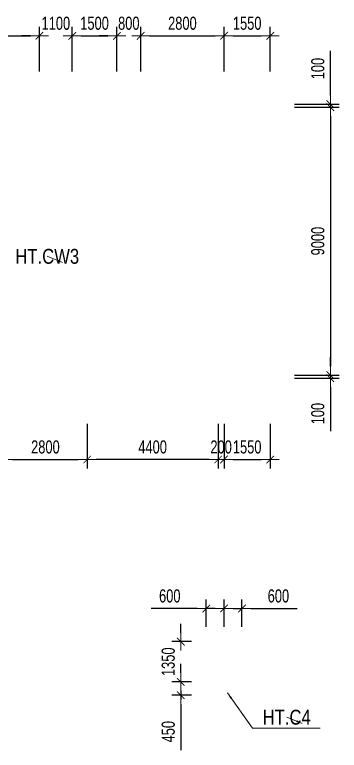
# Model space of a CAD drawing. Header units: millimetres. Extents: x -259680 to 286077, y 2206 to 90611.
# Drawn here: x 174919 to 185818, y 6601 to 31302 of the extents above; entities that cross this region are included whole.
import ezdxf
from ezdxf.enums import TextEntityAlignment as Align

# ---------------------------------------------------------------- set-up
doc = ezdxf.new("R2010")
doc.units = ezdxf.units.MM
doc.layers.get('0').update_dxf_attribs({"lineweight": 20})
doc.layers.get('Defpoints').update_dxf_attribs({"color": 151, "lineweight": 9})
for name, color, linetype, lineweight in [('$1$NDC_S_ANNO', 7, 'Continuous', 20), ('$1$NDC_S_BEAM NAME', 7, 'Continuous', 9), ('$1$NDC_S_DIM', 1, 'Continuous', 15), ('$1$NDC_S_VN TEXT', 7, 'Continuous', 20), ('NDC_S_DIM', 1, 'Continuous', 15)]:
    doc.layers.add(name, color=color, linetype=linetype, lineweight=lineweight)
doc.styles.add('$1$NDC_DIM', font='', dxfattribs={"width": 0.75})
doc.styles.add('$2$ARIAL', font='arial.ttf', dxfattribs={"width": 0.8})
doc.styles.add('NDC_DIM', font='', dxfattribs={"width": 0.75})
doc.styles.get('$1$NDC_DIM').set_extended_font_data('Dotum')
doc.styles.get('NDC_DIM').set_extended_font_data('Dotum')
doc.dimstyles.new('$0$NDC_dim_150', dxfattribs={"dimscale": 150, "dimtxt": 2.2, "dimasz": 1.5, "dimexe": 1.5, "dimexo": 2.5, "dimgap": 1, "dimtad": 1, "dimdec": 0, "dimzin": 0, "dimdsep": 46, "dimtxsty": '$1$NDC_DIM', "dimblk": '$1$DIMMARK', "dimcen": 0.09, "dimdle": 1.2, "dimclrd": 1, "dimclre": 1, "dimclrt": 3, "dimadec": 0, "dimazin": 0, "dimtfac": 1, "dimtdec": 0, "dimtix": 1, "dimtofl": 0, "dimtmove": 0, "dimatfit": 3, "dimfxl": 0, "dimtolj": 1, "dimtzin": 0, "dimarcsym": 0})
doc.dimstyles.new('$1$NDC_dim_iso', dxfattribs={"dimtxt": 2.2, "dimasz": 1, "dimexe": 1.5, "dimexo": 2.5, "dimgap": 1, "dimtad": 1, "dimdec": 0, "dimzin": 0, "dimdsep": 46, "dimtxsty": '$1$NDC_DIM', "dimblk": '$1$DIMMARK', "dimcen": 0.09, "dimdle": 1.2, "dimclrd": 1, "dimclre": 1, "dimclrt": 3, "dimadec": 0, "dimazin": 0, "dimtfac": 1, "dimtdec": 0, "dimtix": 1, "dimtofl": 0, "dimtmove": 0, "dimatfit": 3, "dimfxl": 0, "dimtolj": 1, "dimtzin": 0, "dimarcsym": 0})
doc.dimstyles.new('NDC_dim_200', dxfattribs={"dimscale": 200, "dimtxt": 2.2, "dimasz": 1.5, "dimexe": 1.5, "dimexo": 2.5, "dimgap": 1, "dimtad": 1, "dimdec": 0, "dimzin": 0, "dimdsep": 46, "dimtxsty": 'NDC_DIM', "dimblk": 'DIMMARK', "dimcen": 0.09, "dimdle": 1.2, "dimclrd": 1, "dimclre": 1, "dimclrt": 3, "dimadec": 0, "dimazin": 0, "dimtfac": 1, "dimtdec": 0, "dimtix": 1, "dimtofl": 0, "dimtmove": 0, "dimatfit": 3, "dimfxl": 0, "dimtolj": 1, "dimtzin": 0, "dimarcsym": 0})

# ---------------------------------------------------------------- blocks, each defined once
blk = doc.blocks.new('$1$DIMMARK')
at = {"layer": '$1$NDC_S_DIM', "color": 1}
blk.add_line((-1.5, 0), (1, 0), dxfattribs=at)
at = {"layer": '$1$NDC_S_DIM', "color": 2, "const_width": 0.1}
blk.add_lwpolyline([(-0.42, -0.42), (0.42, 0.42)], dxfattribs=at)
blk = doc.blocks.new('DIMMARK')
at = {"layer": 'NDC_S_DIM', "color": 1}
blk.add_line((-1.5, 0), (1, 0), dxfattribs=at)
at = {"layer": 'NDC_S_DIM', "color": 2, "const_width": 0.1}
blk.add_lwpolyline([(-0.424, -0.424), (0.424, 0.424)], dxfattribs=at)
blk = doc.blocks.new('*D1722')
at = {"layer": 'Defpoints', "color": 0, "ltscale": 100, "transparency": 16777216}
for p in [(181350, 10250), (180496, 8900), (181350, 8900)]:
    blk.add_point(p, dxfattribs=at)
at = {"layer": 'NDC_S_DIM', "color": 1, "lineweight": -2, "ltscale": 100, "transparency": 16777216}
for p, q in [((180496, 10550), (180496, 10850)), ((180850, 10250), (180196, 10250)), ((180850, 8900), (180196, 8900)), ((180496, 8600), (180496, 8300))]:
    blk.add_line(p, q, dxfattribs=at)
at = {"layer": 'NDC_S_DIM', "color": 1, "lineweight": -2, "ltscale": 100, "transparency": 16777216, "xscale": 300, "yscale": 300, "zscale": 300}
for p, rotation in [((180496, 10250), 270), ((180496, 8900), 90)]:
    blk.add_blockref('DIMMARK', p, dxfattribs=dict(at, rotation=rotation))
at = {"layer": 'NDC_S_DIM', "color": 3, "ltscale": 100, "transparency": 16777216, "insert": (180076, 9575), "char_height": 440, "attachment_point": 5, "rotation": 90, "style": 'NDC_DIM'}
blk.add_mtext('\\A1;1350', dxfattribs=at)
blk = doc.blocks.new('*D1723')
at = {"layer": 'Defpoints', "color": 0, "ltscale": 100, "transparency": 16777216}
for p in [(181350, 8900), (180496, 8450), (181350, 8450)]:
    blk.add_point(p, dxfattribs=at)
at = {"layer": 'NDC_S_DIM', "color": 1, "lineweight": -2, "ltscale": 100, "transparency": 16777216}
for p, q in [((180496, 9200), (180496, 9500)), ((180850, 8900), (180196, 8900)), ((180850, 8450), (180196, 8450)), ((180496, 8150), (180496, 6601))]:
    blk.add_line(p, q, dxfattribs=at)
at = {"layer": 'NDC_S_DIM', "color": 1, "lineweight": -2, "ltscale": 100, "transparency": 16777216, "xscale": 300, "yscale": 300, "zscale": 300}
for p, rotation in [((180496, 8900), 270), ((180496, 8450), 90)]:
    blk.add_blockref('DIMMARK', p, dxfattribs=dict(at, rotation=rotation))
at = {"layer": 'NDC_S_DIM', "color": 3, "ltscale": 100, "transparency": 16777216, "insert": (180076, 7226), "char_height": 440, "attachment_point": 5, "rotation": 90, "style": 'NDC_DIM'}
blk.add_mtext('\\A1;450', dxfattribs=at)
blk = doc.blocks.new('*D1724')
at = {"layer": 'Defpoints', "color": 0, "ltscale": 100, "transparency": 16777216}
for p in [(181950, 11363), (181350, 10250), (181950, 10250)]:
    blk.add_point(p, dxfattribs=at)
at = {"layer": 'NDC_S_DIM', "color": 1, "lineweight": -2, "ltscale": 100, "transparency": 16777216}
for p, q in [((181350, 10750), (181350, 11663)), ((181950, 10750), (181950, 11663)), ((181050, 11363), (179501, 11363)), ((182250, 11363), (182550, 11363))]:
    blk.add_line(p, q, dxfattribs=at)
at = {"layer": 'NDC_S_DIM', "color": 1, "lineweight": -2, "ltscale": 100, "transparency": 16777216, "xscale": 300, "yscale": 300, "zscale": 300}
blk.add_blockref('DIMMARK', (181350, 11363), dxfattribs=at)
at = {"layer": 'NDC_S_DIM', "color": 1, "lineweight": -2, "ltscale": 100, "transparency": 16777216, "xscale": 300, "yscale": 300, "zscale": 300, "rotation": 180}
blk.add_blockref('DIMMARK', (181950, 11363), dxfattribs=at)
at = {"layer": 'NDC_S_DIM', "color": 3, "ltscale": 100, "transparency": 16777216, "insert": (180126, 11783), "char_height": 440, "attachment_point": 5, "style": 'NDC_DIM'}
blk.add_mtext('\\A1;600', dxfattribs=at)
blk = doc.blocks.new('*D1725')
at = {"layer": 'Defpoints', "color": 0, "ltscale": 100, "transparency": 16777216}
for p in [(182550, 11363), (181950, 10250), (182550, 10250)]:
    blk.add_point(p, dxfattribs=at)
at = {"layer": 'NDC_S_DIM', "color": 1, "lineweight": -2, "ltscale": 100, "transparency": 16777216}
for p, q in [((181950, 10750), (181950, 11663)), ((182550, 10750), (182550, 11663)), ((181650, 11363), (181350, 11363)), ((182850, 11363), (184399, 11363))]:
    blk.add_line(p, q, dxfattribs=at)
at = {"layer": 'NDC_S_DIM', "color": 1, "lineweight": -2, "ltscale": 100, "transparency": 16777216, "xscale": 300, "yscale": 300, "zscale": 300}
blk.add_blockref('DIMMARK', (181950, 11363), dxfattribs=at)
at = {"layer": 'NDC_S_DIM', "color": 1, "lineweight": -2, "ltscale": 100, "transparency": 16777216, "xscale": 300, "yscale": 300, "zscale": 300, "rotation": 180}
blk.add_blockref('DIMMARK', (182550, 11363), dxfattribs=at)
at = {"layer": 'NDC_S_DIM', "color": 3, "ltscale": 100, "transparency": 16777216, "insert": (183774, 11783), "char_height": 440, "attachment_point": 5, "style": 'NDC_DIM'}
blk.add_mtext('\\A1;600', dxfattribs=at)
blk = doc.blocks.new('*D1738')
at = {"layer": 'Defpoints', "color": 0, "ltscale": 100, "transparency": 16777216}
for p in [(175750, 30593), (171550, 28360), (175750, 28360)]:
    blk.add_point(p, dxfattribs=at)
at = {"layer": 'NDC_S_DIM', "color": 1, "lineweight": -2, "ltscale": 100, "transparency": 16777216}
for p, q in [((171550, 29393), (171550, 30893)), ((175750, 29393), (175750, 30893)), ((171850, 30593), (175450, 30593))]:
    blk.add_line(p, q, dxfattribs=at)
at = {"layer": 'NDC_S_DIM', "color": 1, "lineweight": -2, "ltscale": 100, "transparency": 16777216, "xscale": 300, "yscale": 300, "zscale": 300, "rotation": 180}
blk.add_blockref('DIMMARK', (171550, 30593), dxfattribs=at)
at = {"layer": 'NDC_S_DIM', "color": 1, "lineweight": -2, "ltscale": 100, "transparency": 16777216, "xscale": 300, "yscale": 300, "zscale": 300}
blk.add_blockref('DIMMARK', (175750, 30593), dxfattribs=at)
at = {"layer": 'NDC_S_DIM', "color": 3, "ltscale": 100, "transparency": 16777216, "insert": (173650, 31013), "char_height": 440, "attachment_point": 5, "style": 'NDC_DIM'}
blk.add_mtext('\\A1;4200', dxfattribs=at)
blk = doc.blocks.new('*D1739')
at = {"layer": 'Defpoints', "color": 0, "ltscale": 100, "transparency": 16777216}
for p in [(176850, 30593), (175750, 28300), (176850, 28300)]:
    blk.add_point(p, dxfattribs=at)
at = {"layer": 'NDC_S_DIM', "color": 1, "lineweight": -2, "ltscale": 100, "transparency": 16777216}
for p, q in [((175750, 29393), (175750, 30893)), ((176850, 29393), (176850, 30893)), ((175450, 30593), (175150, 30593)), ((177150, 30593), (177450, 30593))]:
    blk.add_line(p, q, dxfattribs=at)
at = {"layer": 'NDC_S_DIM', "color": 1, "lineweight": -2, "ltscale": 100, "transparency": 16777216, "xscale": 300, "yscale": 300, "zscale": 300}
blk.add_blockref('DIMMARK', (175750, 30593), dxfattribs=at)
at = {"layer": 'NDC_S_DIM', "color": 1, "lineweight": -2, "ltscale": 100, "transparency": 16777216, "xscale": 300, "yscale": 300, "zscale": 300, "rotation": 180}
blk.add_blockref('DIMMARK', (176850, 30593), dxfattribs=at)
at = {"layer": 'NDC_S_DIM', "color": 3, "ltscale": 100, "transparency": 16777216, "insert": (176300, 31013), "char_height": 440, "attachment_point": 5, "style": 'NDC_DIM'}
blk.add_mtext('\\A1;1100', dxfattribs=at)
blk = doc.blocks.new('*D1740')
at = {"layer": 'Defpoints', "color": 0, "ltscale": 100, "transparency": 16777216}
for p in [(178350, 30593), (176850, 28300), (178350, 28300)]:
    blk.add_point(p, dxfattribs=at)
at = {"layer": 'NDC_S_DIM', "color": 1, "lineweight": -2, "ltscale": 100, "transparency": 16777216}
for p, q in [((176850, 29393), (176850, 30893)), ((178350, 29393), (178350, 30893)), ((177150, 30593), (178050, 30593))]:
    blk.add_line(p, q, dxfattribs=at)
at = {"layer": 'NDC_S_DIM', "color": 1, "lineweight": -2, "ltscale": 100, "transparency": 16777216, "xscale": 300, "yscale": 300, "zscale": 300, "rotation": 180}
blk.add_blockref('DIMMARK', (176850, 30593), dxfattribs=at)
at = {"layer": 'NDC_S_DIM', "color": 1, "lineweight": -2, "ltscale": 100, "transparency": 16777216, "xscale": 300, "yscale": 300, "zscale": 300}
blk.add_blockref('DIMMARK', (178350, 30593), dxfattribs=at)
at = {"layer": 'NDC_S_DIM', "color": 3, "ltscale": 100, "transparency": 16777216, "insert": (177600, 31013), "char_height": 440, "attachment_point": 5, "style": 'NDC_DIM'}
blk.add_mtext('\\A1;1500', dxfattribs=at)
blk = doc.blocks.new('*D1741')
at = {"layer": 'Defpoints', "color": 0, "ltscale": 100, "transparency": 16777216}
for p in [(179150, 30593), (178350, 28300), (179150, 28300)]:
    blk.add_point(p, dxfattribs=at)
at = {"layer": 'NDC_S_DIM', "color": 1, "lineweight": -2, "ltscale": 100, "transparency": 16777216}
for p, q in [((178350, 29393), (178350, 30893)), ((179150, 29393), (179150, 30893)), ((178050, 30593), (177750, 30593)), ((179450, 30593), (179750, 30593))]:
    blk.add_line(p, q, dxfattribs=at)
at = {"layer": 'NDC_S_DIM', "color": 1, "lineweight": -2, "ltscale": 100, "transparency": 16777216, "xscale": 300, "yscale": 300, "zscale": 300}
blk.add_blockref('DIMMARK', (178350, 30593), dxfattribs=at)
at = {"layer": 'NDC_S_DIM', "color": 1, "lineweight": -2, "ltscale": 100, "transparency": 16777216, "xscale": 300, "yscale": 300, "zscale": 300, "rotation": 180}
blk.add_blockref('DIMMARK', (179150, 30593), dxfattribs=at)
at = {"layer": 'NDC_S_DIM', "color": 3, "ltscale": 100, "transparency": 16777216, "insert": (178750, 31013), "char_height": 440, "attachment_point": 5, "style": 'NDC_DIM'}
blk.add_mtext('\\A1;800', dxfattribs=at)
blk = doc.blocks.new('*D1742')
at = {"layer": 'Defpoints', "color": 0, "ltscale": 100, "transparency": 16777216}
for p in [(181950, 30593), (179150, 28300), (181950, 28300)]:
    blk.add_point(p, dxfattribs=at)
at = {"layer": 'NDC_S_DIM', "color": 1, "lineweight": -2, "ltscale": 100, "transparency": 16777216}
for p, q in [((179150, 29393), (179150, 30893)), ((181950, 29393), (181950, 30893)), ((179450, 30593), (181650, 30593))]:
    blk.add_line(p, q, dxfattribs=at)
at = {"layer": 'NDC_S_DIM', "color": 1, "lineweight": -2, "ltscale": 100, "transparency": 16777216, "xscale": 300, "yscale": 300, "zscale": 300, "rotation": 180}
blk.add_blockref('DIMMARK', (179150, 30593), dxfattribs=at)
at = {"layer": 'NDC_S_DIM', "color": 1, "lineweight": -2, "ltscale": 100, "transparency": 16777216, "xscale": 300, "yscale": 300, "zscale": 300}
blk.add_blockref('DIMMARK', (181950, 30593), dxfattribs=at)
at = {"layer": 'NDC_S_DIM', "color": 3, "ltscale": 100, "transparency": 16777216, "insert": (180550, 31013), "char_height": 440, "attachment_point": 5, "style": 'NDC_DIM'}
blk.add_mtext('\\A1;2800', dxfattribs=at)
blk = doc.blocks.new('*D2015')
at = {"layer": 'Defpoints', "color": 0, "ltscale": 100, "transparency": 16777216}
for p in [(183500, 28300), (183500, 28200), (185518, 28300)]:
    blk.add_point(p, dxfattribs=at)
at = {"layer": 'NDC_S_DIM', "color": 1, "lineweight": -2, "ltscale": 100, "transparency": 16777216}
for p, q in [((185518, 28600), (185518, 30086)), ((184318, 28300), (185818, 28300)), ((184318, 28200), (185818, 28200)), ((185518, 27900), (185518, 27600))]:
    blk.add_line(p, q, dxfattribs=at)
at = {"layer": 'NDC_S_DIM', "color": 1, "lineweight": -2, "ltscale": 100, "transparency": 16777216, "xscale": 300, "yscale": 300, "zscale": 300}
for p, rotation in [((185518, 28300), 270), ((185518, 28200), 90)]:
    blk.add_blockref('DIMMARK', p, dxfattribs=dict(at, rotation=rotation))
at = {"layer": 'NDC_S_DIM', "color": 3, "ltscale": 100, "transparency": 16777216, "insert": (185098, 29493), "char_height": 440, "attachment_point": 5, "rotation": 90, "style": 'NDC_DIM'}
blk.add_mtext('\\A1;100', dxfattribs=at)
blk = doc.blocks.new('*D2016')
at = {"layer": 'Defpoints', "color": 0, "ltscale": 100, "transparency": 16777216}
for p in [(183500, 28200), (183500, 19200), (185518, 19200)]:
    blk.add_point(p, dxfattribs=at)
at = {"layer": 'NDC_S_DIM', "color": 1, "lineweight": -2, "ltscale": 100, "transparency": 16777216}
for p, q in [((184318, 28200), (185818, 28200)), ((185518, 27900), (185518, 19500)), ((184318, 19200), (185818, 19200))]:
    blk.add_line(p, q, dxfattribs=at)
at = {"layer": 'NDC_S_DIM', "color": 1, "lineweight": -2, "ltscale": 100, "transparency": 16777216, "xscale": 300, "yscale": 300, "zscale": 300}
for p, rotation in [((185518, 28200), 90), ((185518, 19200), 270)]:
    blk.add_blockref('DIMMARK', p, dxfattribs=dict(at, rotation=rotation))
at = {"layer": 'NDC_S_DIM', "color": 3, "ltscale": 100, "transparency": 16777216, "insert": (185098, 23700), "char_height": 440, "attachment_point": 5, "rotation": 90, "style": 'NDC_DIM'}
blk.add_mtext('\\A1;9000', dxfattribs=at)
blk = doc.blocks.new('*D2017')
at = {"layer": 'Defpoints', "color": 0, "ltscale": 100, "transparency": 16777216}
for p in [(183500, 19200), (183500, 19100), (185518, 19100)]:
    blk.add_point(p, dxfattribs=at)
at = {"layer": 'NDC_S_DIM', "color": 1, "lineweight": -2, "ltscale": 100, "transparency": 16777216}
for p, q in [((185518, 19500), (185518, 19800)), ((184318, 19200), (185818, 19200)), ((184318, 19100), (185818, 19100)), ((185518, 18800), (185518, 17314))]:
    blk.add_line(p, q, dxfattribs=at)
at = {"layer": 'NDC_S_DIM', "color": 1, "lineweight": -2, "ltscale": 100, "transparency": 16777216, "xscale": 300, "yscale": 300, "zscale": 300}
for p, rotation in [((185518, 19200), 270), ((185518, 19100), 90)]:
    blk.add_blockref('DIMMARK', p, dxfattribs=dict(at, rotation=rotation))
at = {"layer": 'NDC_S_DIM', "color": 3, "ltscale": 100, "transparency": 16777216, "insert": (185098, 17907), "char_height": 440, "attachment_point": 5, "rotation": 90, "style": 'NDC_DIM'}
blk.add_mtext('\\A1;100', dxfattribs=at)
blk = doc.blocks.new('*D2065')
at = {"layer": 'Defpoints', "color": 0, "ltscale": 100, "transparency": 16777216}
for p in [(181950, 19100), (183500, 19100), (183500, 16365)]:
    blk.add_point(p, dxfattribs=at)
at = {"layer": 'NDC_S_DIM', "color": 1, "lineweight": -2, "ltscale": 100, "transparency": 16777216}
for p, q in [((181950, 17565), (181950, 16065)), ((183500, 17565), (183500, 16065)), ((182250, 16365), (183200, 16365))]:
    blk.add_line(p, q, dxfattribs=at)
at = {"layer": 'NDC_S_DIM', "color": 1, "lineweight": -2, "ltscale": 100, "transparency": 16777216, "xscale": 300, "yscale": 300, "zscale": 300, "rotation": 180}
blk.add_blockref('DIMMARK', (181950, 16365), dxfattribs=at)
at = {"layer": 'NDC_S_DIM', "color": 1, "lineweight": -2, "ltscale": 100, "transparency": 16777216, "xscale": 300, "yscale": 300, "zscale": 300}
blk.add_blockref('DIMMARK', (183500, 16365), dxfattribs=at)
at = {"layer": 'NDC_S_DIM', "color": 3, "ltscale": 100, "transparency": 16777216, "insert": (182725, 16785), "char_height": 440, "attachment_point": 5, "style": 'NDC_DIM'}
blk.add_mtext('\\A1;1550', dxfattribs=at)
blk = doc.blocks.new('*D2066')
at = {"layer": 'Defpoints', "color": 0, "ltscale": 100, "transparency": 16777216}
for p in [(183500, 30593), (181950, 28300), (183500, 28300)]:
    blk.add_point(p, dxfattribs=at)
at = {"layer": 'NDC_S_DIM', "color": 1, "lineweight": -2, "ltscale": 100, "transparency": 16777216}
for p, q in [((181950, 29393), (181950, 30893)), ((183500, 29393), (183500, 30893)), ((182250, 30593), (183200, 30593))]:
    blk.add_line(p, q, dxfattribs=at)
at = {"layer": 'NDC_S_DIM', "color": 1, "lineweight": -2, "ltscale": 100, "transparency": 16777216, "xscale": 300, "yscale": 300, "zscale": 300, "rotation": 180}
blk.add_blockref('DIMMARK', (181950, 30593), dxfattribs=at)
at = {"layer": 'NDC_S_DIM', "color": 1, "lineweight": -2, "ltscale": 100, "transparency": 16777216, "xscale": 300, "yscale": 300, "zscale": 300}
blk.add_blockref('DIMMARK', (183500, 30593), dxfattribs=at)
at = {"layer": 'NDC_S_DIM', "color": 3, "ltscale": 100, "transparency": 16777216, "insert": (182725, 31013), "char_height": 440, "attachment_point": 5, "style": 'NDC_DIM'}
blk.add_mtext('\\A1;1550', dxfattribs=at)
blk = doc.blocks.new('*D2072')
at = {"layer": 'Defpoints', "color": 0, "ltscale": 100, "transparency": 16777216}
for p in [(174550, 19100), (177350, 19100), (177350, 16365)]:
    blk.add_point(p, dxfattribs=at)
at = {"layer": 'NDC_S_DIM', "color": 1, "lineweight": -2, "ltscale": 100, "transparency": 16777216}
for p, q in [((174550, 17565), (174550, 16065)), ((177350, 17565), (177350, 16065)), ((174850, 16365), (177050, 16365))]:
    blk.add_line(p, q, dxfattribs=at)
at = {"layer": 'NDC_S_DIM', "color": 1, "lineweight": -2, "ltscale": 100, "transparency": 16777216, "xscale": 300, "yscale": 300, "zscale": 300, "rotation": 180}
blk.add_blockref('DIMMARK', (174550, 16365), dxfattribs=at)
at = {"layer": 'NDC_S_DIM', "color": 1, "lineweight": -2, "ltscale": 100, "transparency": 16777216, "xscale": 300, "yscale": 300, "zscale": 300}
blk.add_blockref('DIMMARK', (177350, 16365), dxfattribs=at)
at = {"layer": 'NDC_S_DIM', "color": 3, "ltscale": 100, "transparency": 16777216, "insert": (175950, 16785), "char_height": 440, "attachment_point": 5, "style": 'NDC_DIM'}
blk.add_mtext('\\A1;2800', dxfattribs=at)
blk = doc.blocks.new('*D2140')
at = {"layer": 'Defpoints', "color": 0, "ltscale": 100, "transparency": 16777216}
for p in [(181750, 19200), (181950, 19200), (181750, 16365)]:
    blk.add_point(p, dxfattribs=at)
at = {"layer": 'NDC_S_DIM', "color": 1, "lineweight": -2, "ltscale": 100, "transparency": 16777216}
for p, q in [((181750, 17565), (181750, 16065)), ((181950, 17565), (181950, 16065)), ((181450, 16365), (181150, 16365)), ((182250, 16365), (182550, 16365))]:
    blk.add_line(p, q, dxfattribs=at)
at = {"layer": 'NDC_S_DIM', "color": 1, "lineweight": -2, "ltscale": 100, "transparency": 16777216, "xscale": 300, "yscale": 300, "zscale": 300}
blk.add_blockref('DIMMARK', (181750, 16365), dxfattribs=at)
at = {"layer": 'NDC_S_DIM', "color": 1, "lineweight": -2, "ltscale": 100, "transparency": 16777216, "xscale": 300, "yscale": 300, "zscale": 300, "rotation": 180}
blk.add_blockref('DIMMARK', (181950, 16365), dxfattribs=at)
at = {"layer": 'NDC_S_DIM', "color": 3, "ltscale": 100, "transparency": 16777216, "insert": (181850, 16785), "char_height": 440, "attachment_point": 5, "style": 'NDC_DIM'}
blk.add_mtext('\\A1;200', dxfattribs=at)
blk = doc.blocks.new('*D2141')
at = {"layer": 'Defpoints', "color": 0, "ltscale": 100, "transparency": 16777216}
for p in [(177350, 19600), (181750, 19600), (177350, 16365)]:
    blk.add_point(p, dxfattribs=at)
at = {"layer": 'NDC_S_DIM', "color": 1, "lineweight": -2, "ltscale": 100, "transparency": 16777216}
for p, q in [((177350, 17565), (177350, 16065)), ((181750, 17565), (181750, 16065)), ((181450, 16365), (177650, 16365))]:
    blk.add_line(p, q, dxfattribs=at)
at = {"layer": 'NDC_S_DIM', "color": 1, "lineweight": -2, "ltscale": 100, "transparency": 16777216, "xscale": 300, "yscale": 300, "zscale": 300, "rotation": 180}
blk.add_blockref('DIMMARK', (177350, 16365), dxfattribs=at)
at = {"layer": 'NDC_S_DIM', "color": 1, "lineweight": -2, "ltscale": 100, "transparency": 16777216, "xscale": 300, "yscale": 300, "zscale": 300}
blk.add_blockref('DIMMARK', (181750, 16365), dxfattribs=at)
at = {"layer": 'NDC_S_DIM', "color": 3, "ltscale": 100, "transparency": 16777216, "insert": (179550, 16785), "char_height": 440, "attachment_point": 5, "style": 'NDC_DIM'}
blk.add_mtext('\\A1;4400', dxfattribs=at)
blk = doc.blocks.new('*U212')
at = {"layer": '$1$NDC_S_ANNO', "ltscale": 0.8, "style": '$2$ARIAL', "width": 0.8, "flags": 1}
blk.add_attdef('CHU_THICH', text='', height=2.5, dxfattribs=at).set_placement((0, 0), align=Align.MIDDLE_CENTER)
at = {"layer": '$1$NDC_S_ANNO', "ltscale": 0.8, "style": '$2$ARIAL', "width": 0.8}
blk.add_attdef('TEN', text='', height=2.5, dxfattribs=at).set_placement((-2.58, 1.03), align=Align.MIDDLE_CENTER)
at = {"layer": 'Defpoints'}
blk.add_leader([(0, 0), (-2.58, 1.03)], dimstyle='$1$NDC_dim_iso', override={"dimgap": 0.625, "dimtad": 0}, dxfattribs=at)
blk = doc.blocks.new('$0$co t check')
at = {"layer": '$1$NDC_S_BEAM NAME', "xscale": 200, "yscale": 200, "zscale": 200}
blk.add_blockref('*U212', (174487, 22983), dxfattribs=at).add_auto_attribs({'TEN': 'HT.CW3'})
at = {"layer": '$1$NDC_S_VN TEXT', "xscale": 200, "yscale": 200, "zscale": 200}
blk.add_blockref('*U212', (182528, 7506), dxfattribs=at).add_auto_attribs({'TEN': 'HT.C4'})
blk.add_leader([(180019, 8536), (180862, 7347), (183136, 7347)], dimstyle='$0$NDC_dim_150', override={"dimgap": 1, "dimtad": 0})

msp = doc.modelspace()

# ---------------------------------------------------------------- block references
at = {"layer": '$1$NDC_S_DIM'}
msp.add_blockref('$0$co t check', (2040.6, 0), dxfattribs=at)

# ---------------------------------------------------------------- dimensions: what is measured, and where the dimension line sits
at = {"layer": 'NDC_S_DIM', "ltscale": 100}
for base, p1, p2, picture, middle in [((175750, 30593.2), (171550, 28360), (175750, 28360), '*D1738', (173650, 31013.2)), ((176850, 30593.2), (175750, 28300), (176850, 28300), '*D1739', (176300, 31013.2)), ((178350, 30593.2), (176850, 28300), (178350, 28300), '*D1740', (177600, 31013.2)), ((179150, 30593.2), (178350, 28300), (179150, 28300), '*D1741', (178750, 31013.2)), ((181950, 30593.2), (179150, 28300), (181950, 28300), '*D1742', (180550, 31013.2))]:
    dim = msp.add_linear_dim(base=base, p1=p1, p2=p2, dimstyle='NDC_dim_200', override={"dimtmove": 1}, dxfattribs=at)
    dim.commit()
    dim.dimension.update_dxf_attribs({"geometry": picture, "text_midpoint": middle})
for base, p1, p2, picture, middle in [((183500, 30593.2), (181950, 28300), (183500, 28300), '*D2066', (182725, 31013.2)), ((177350, 16364.7), (181750, 19600), (177350, 19600), '*D2141', (179550, 16784.7)), ((177350, 16364.7), (174550, 19100), (177350, 19100), '*D2072', (175950, 16784.7)), ((181750, 16364.7), (181950, 19200), (181750, 19200), '*D2140', (181850, 16784.7)), ((183500, 16364.7), (181950, 19100), (183500, 19100), '*D2065', (182725, 16784.7))]:
    dim = msp.add_linear_dim(base=base, p1=p1, p2=p2, dimstyle='NDC_dim_200', dxfattribs=at)
    dim.commit()
    dim.dimension.update_dxf_attribs({"geometry": picture, "text_midpoint": middle})
for base, p1, p2, picture, middle in [((185518.3, 28300), (183500, 28200), (183500, 28300), '*D2015', (185518.3, 29492.9)), ((185518.3, 19100), (183500, 19200), (183500, 19100), '*D2017', (185518.3, 17907.1)), ((180495.6, 8450), (181350, 8900), (181350, 8450), '*D1723', (180495.6, 7225.7))]:
    dim = msp.add_linear_dim(base=base, p1=p1, p2=p2, angle=90, dimstyle='NDC_dim_200', dxfattribs=at)
    dim.commit()
    dim.dimension.update_dxf_attribs({"geometry": picture, "text_midpoint": middle, "dimtype": 160})
for base, p1, p2, picture, middle in [((185518.3, 19200), (183500, 28200), (183500, 19200), '*D2016', (185098.3, 23700)), ((180495.6, 8900), (181350, 10250), (181350, 8900), '*D1722', (180075.6, 9575))]:
    dim = msp.add_linear_dim(base=base, p1=p1, p2=p2, angle=90, dimstyle='NDC_dim_200', dxfattribs=at)
    dim.commit()
    dim.dimension.update_dxf_attribs({"geometry": picture, "text_midpoint": middle})
for base, p1, p2, picture, middle in [((181950, 11363.3), (181350, 10250), (181950, 10250), '*D1724', (180125.7, 11363.3)), ((182550, 11363.3), (181950, 10250), (182550, 10250), '*D1725', (183774.3, 11363.3))]:
    dim = msp.add_linear_dim(base=base, p1=p1, p2=p2, dimstyle='NDC_dim_200', dxfattribs=at)
    dim.commit()
    dim.dimension.update_dxf_attribs({"geometry": picture, "text_midpoint": middle, "dimtype": 160})

doc.saveas('drawing.dxf')
